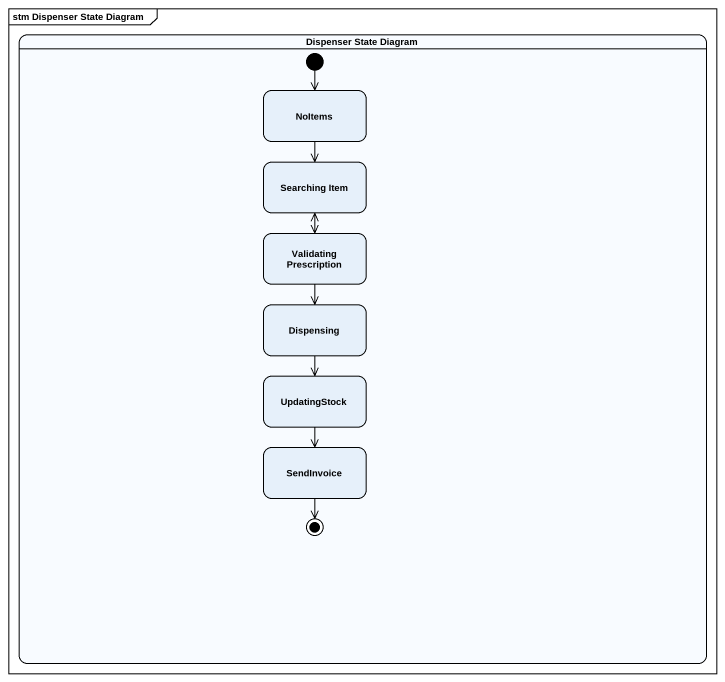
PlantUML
@startuml
mainframe stm Dispenser State Diagram
hide empty description
state "Dispenser State Diagram" as Dispenser_State_Diagram {
  state NoItems
  state "Searching Item" as Searching_Item
  state "Validating Prescription" as Validating_Prescription
  state Dispensing
  state UpdatingStock
  state SendInvoice
  [*] --> NoItems
  SendInvoice --> [*]
}
NoItems --> Searching_Item
Searching_Item --> Validating_Prescription
Validating_Prescription -up-> Searching_Item
Validating_Prescription --> Dispensing
Dispensing --> UpdatingStock
UpdatingStock --> SendInvoice
@enduml
